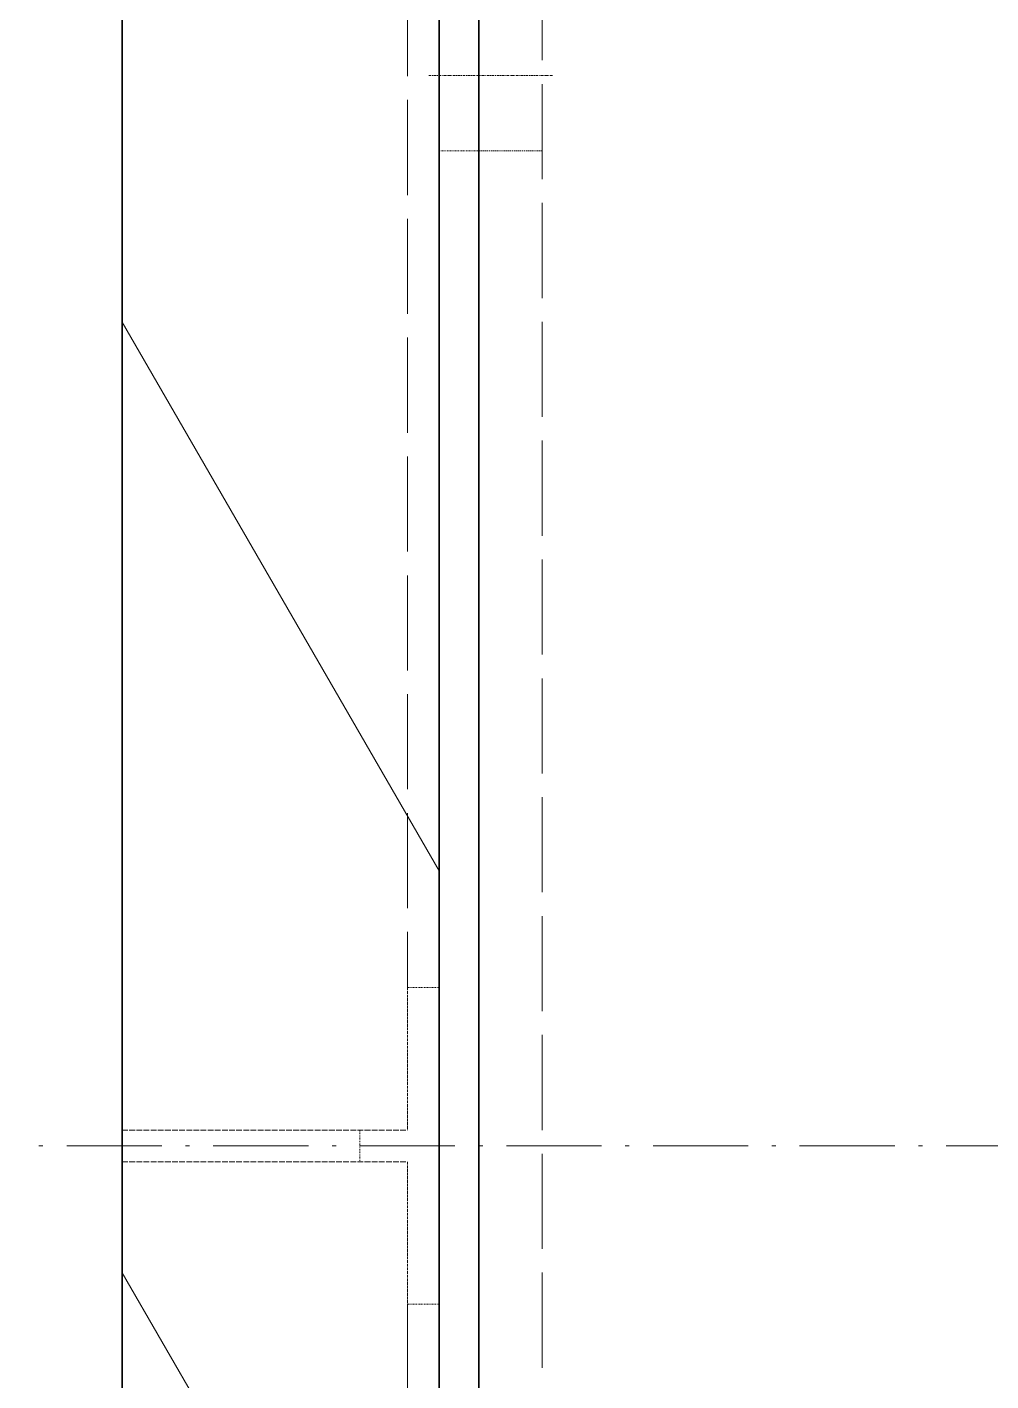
# Model space of a CAD drawing. Header units: millimetres. Extents: x 2280 to 31687, y 1787 to 22582.
# Drawn here: x 13162.7 to 13284.3, y 10073.7 to 10244.6 of the extents above; entities that cross this region are included whole.
import ezdxf

# ---------------------------------------------------------------- set-up
doc = ezdxf.new("R2010")
doc.units = ezdxf.units.MM
doc.linetypes.add('DASHDOT', pattern=[18.5, 12, -3, 0.5, -3])
doc.linetypes.add('DASHED', pattern=[15, 12, -3])

# ---------------------------------------------------------------- blocks, each defined once
blk = doc.blocks.new('A$C55E021B5')
at = {"color": 7, "lineweight": 35}
for p, q in [((1375, 38.5), (1375, 2102.5)), ((1415, 2102.5), (1415, 38.5)), ((1370, 2070.5), (1370, 209.79)), ((1370, 2070.5), (1370, 209.79)), ((1375, 70.5), (1375, 2070.5)), ((1375, 2070.5), (1375, 209.79))]:
    blk.add_line(p, q, dxfattribs=at)
at = {"color": 7, "linetype": 'DASHED', "lineweight": 13}
for p, q in [((1379, 2102.5), (1379, 1090.5)), ((1362, 2074.5), (1362, 66.5)), ((1370, 2074.5), (1370, 66.5)), ((1379, 1050.5), (1379, 38.5))]:
    blk.add_line(p, q, dxfattribs=at)
at = {"color": 7, "linetype": 'DASHDOT', "lineweight": 13, "ltscale": 0.025999}
blk.add_line((1376.3, 1205.59), (1360.7, 1205.59), dxfattribs=at)
at = {"color": 7, "linetype": 'DASHED', "lineweight": 13, "ltscale": 0.013334}
blk.add_line((1370, 1196.09), (1362, 1196.09), dxfattribs=at)
at = {"color": 7, "linetype": 'DASHED', "lineweight": 13, "ltscale": 0.008333}
blk.add_line((1375, 1196.09), (1370, 1196.09), dxfattribs=at)
at = {"color": 7, "lineweight": 13, "ltscale": 0.133334}
for p, q in [((1415, 1174.47), (1375, 1105.19)), ((1415, 1054.47), (1375, 985.19))]:
    blk.add_line(p, q, dxfattribs=at)
at = {"color": 7, "linetype": 'DASHED', "lineweight": 13, "ltscale": 0.006667}
for p, q in [((1375, 1090.5), (1379, 1090.5)), ((1385, 1072.5), (1385, 1068.5)), ((1375, 1050.5), (1379, 1050.5))]:
    blk.add_line(p, q, dxfattribs=at)
at = {"color": 7, "linetype": 'DASHED', "lineweight": 13, "ltscale": 0.03}
for p, q in [((1379, 1090.5), (1379, 1072.5)), ((1379, 1068.5), (1379, 1050.5))]:
    blk.add_line(p, q, dxfattribs=at)
at = {"color": 7, "linetype": 'DASHED', "lineweight": 13, "ltscale": 0.06}
for p, q in [((1415, 1072.5), (1379, 1072.5)), ((1415, 1068.5), (1379, 1068.5))]:
    blk.add_line(p, q, dxfattribs=at)
at = {"color": 7, "linetype": 'DASHDOT', "lineweight": 13}
blk.add_line((1440.5, 1070.5), (654.5, 1070.5), dxfattribs=at)
blk = doc.blocks.new('1')
at = {"xscale": -1}
blk.add_blockref('A$C55E021B5', (14589.67, 9032.89), dxfattribs=at)

msp = doc.modelspace()

# ---------------------------------------------------------------- block references
msp.add_blockref('1', (0, 0))

doc.saveas('drawing.dxf')
